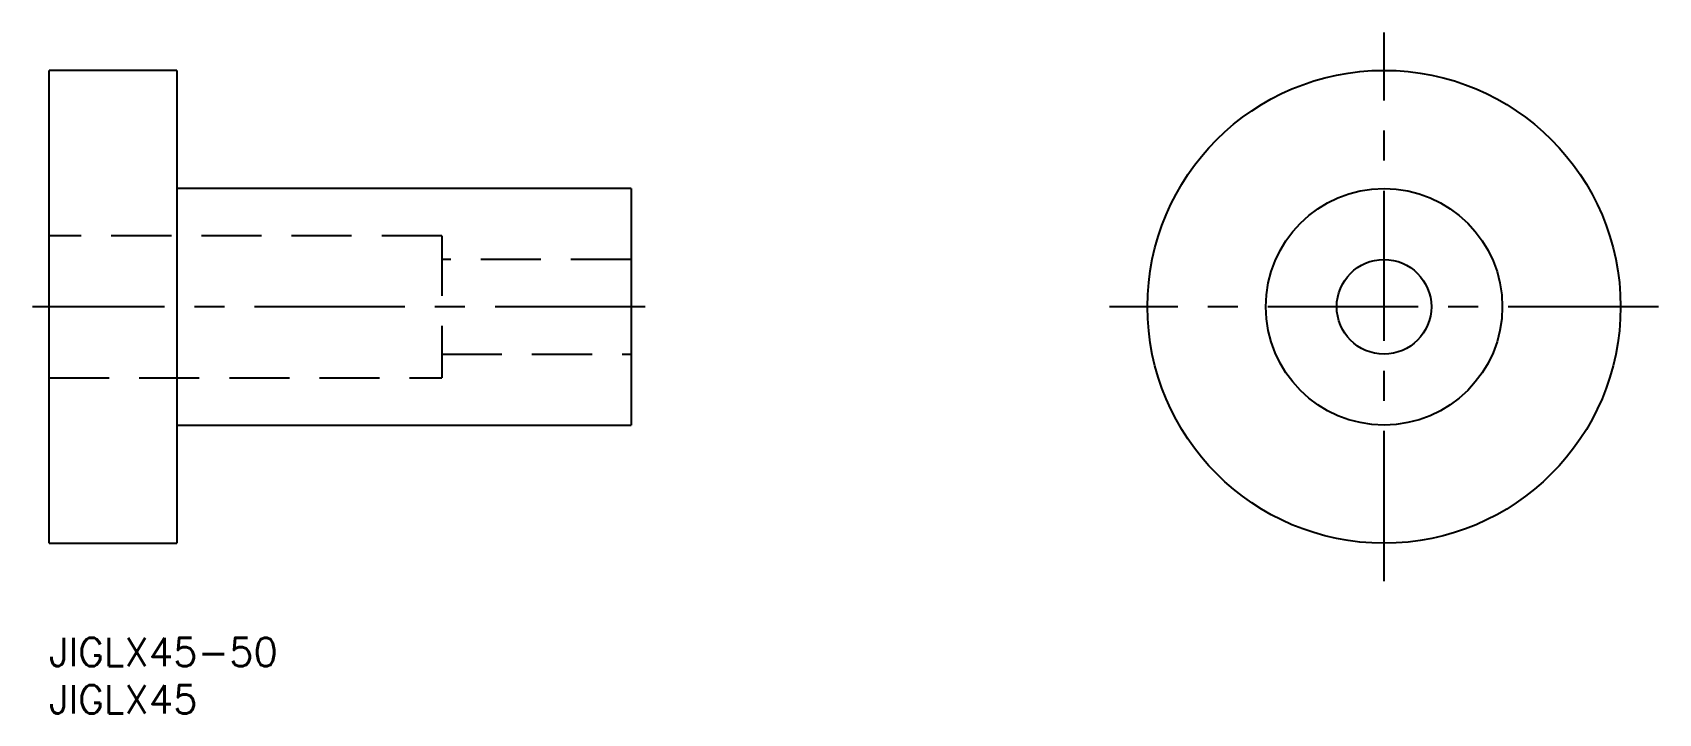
# Model space of a CAD drawing. Extents: x -2 to 170, y -8 to 64.
import ezdxf

# ---------------------------------------------------------------- set-up
doc = ezdxf.new("R2010")
doc.units = 0
doc.header["$LTSCALE"] = 0.5
doc.linetypes.add('CENTER', pattern=[50.8, 31.75, -6.35, 6.35, -6.35])
doc.linetypes.add('DASHED', pattern=[19.05, 12.7, -6.35])
for name, color, linetype in [('MSM_CENTER', 1, 'CENTER'), ('MSM_CONTINUOUS', 7, 'CONTINUOUS'), ('MSM_DASHED', 4, 'DASHED'), ('MSM_PART_NUMBER', 7, 'CONTINUOUS')]:
    doc.layers.add(name, color=color, linetype=linetype)
doc.styles.get("Standard").update_dxf_attribs({"font": 'txt.shx', "height": 3, "bigfont": 'bigfont.shx'})

# ---------------------------------------------------------------- blocks, each defined once
blk = doc.blocks.new('*U2')
at = {"layer": 'MSM_PART_NUMBER'}
blk.add_text('JIGLX45-50', height=3, dxfattribs=at).set_placement((0, -3))
blk = doc.blocks.new('*U3')
at = {"layer": 'MSM_PART_NUMBER'}
blk.add_text('JIGLX45', height=3, dxfattribs=at).set_placement((0, -8))

msp = doc.modelspace()

# ---------------------------------------------------------------- linework, layer by layer
at = {"layer": 'MSM_CENTER'}
for p, q in [((141.07, 6), (141.07, 64)), ((63, 35), (-1.75, 35)), ((170.07, 35), (112.07, 35))]:
    msp.add_line(p, q, dxfattribs=at)
at = {"layer": 'MSM_CONTINUOUS'}
for p, q in [((0, 10), (0, 60)), ((13.5, 60), (0, 60)), ((13.5, 60), (13.5, 10)), ((61.5, 47.5), (13.5, 47.5)), ((61.5, 47.5), (61.5, 22.5)), ((13.5, 22.5), (61.5, 22.5)), ((0, 10), (13.5, 10))]:
    msp.add_line(p, q, dxfattribs=at)
for radius in [25, 12.5, 5]:
    msp.add_circle((141.07, 35), radius, dxfattribs=at)
at = {"layer": 'MSM_DASHED'}
for p, q in [((41.5, 42.5), (0, 42.5)), ((41.5, 42.5), (41.5, 27.5)), ((61.5, 40), (41.5, 40)), ((41.5, 30), (61.5, 30)), ((0, 27.5), (41.5, 27.5))]:
    msp.add_line(p, q, dxfattribs=at)

# ---------------------------------------------------------------- block references
at = {"layer": 'MSM_CONTINUOUS'}
for name in ['*U2', '*U3']:
    msp.add_blockref(name, (0, 0), dxfattribs=at)

doc.saveas('drawing.dxf')
